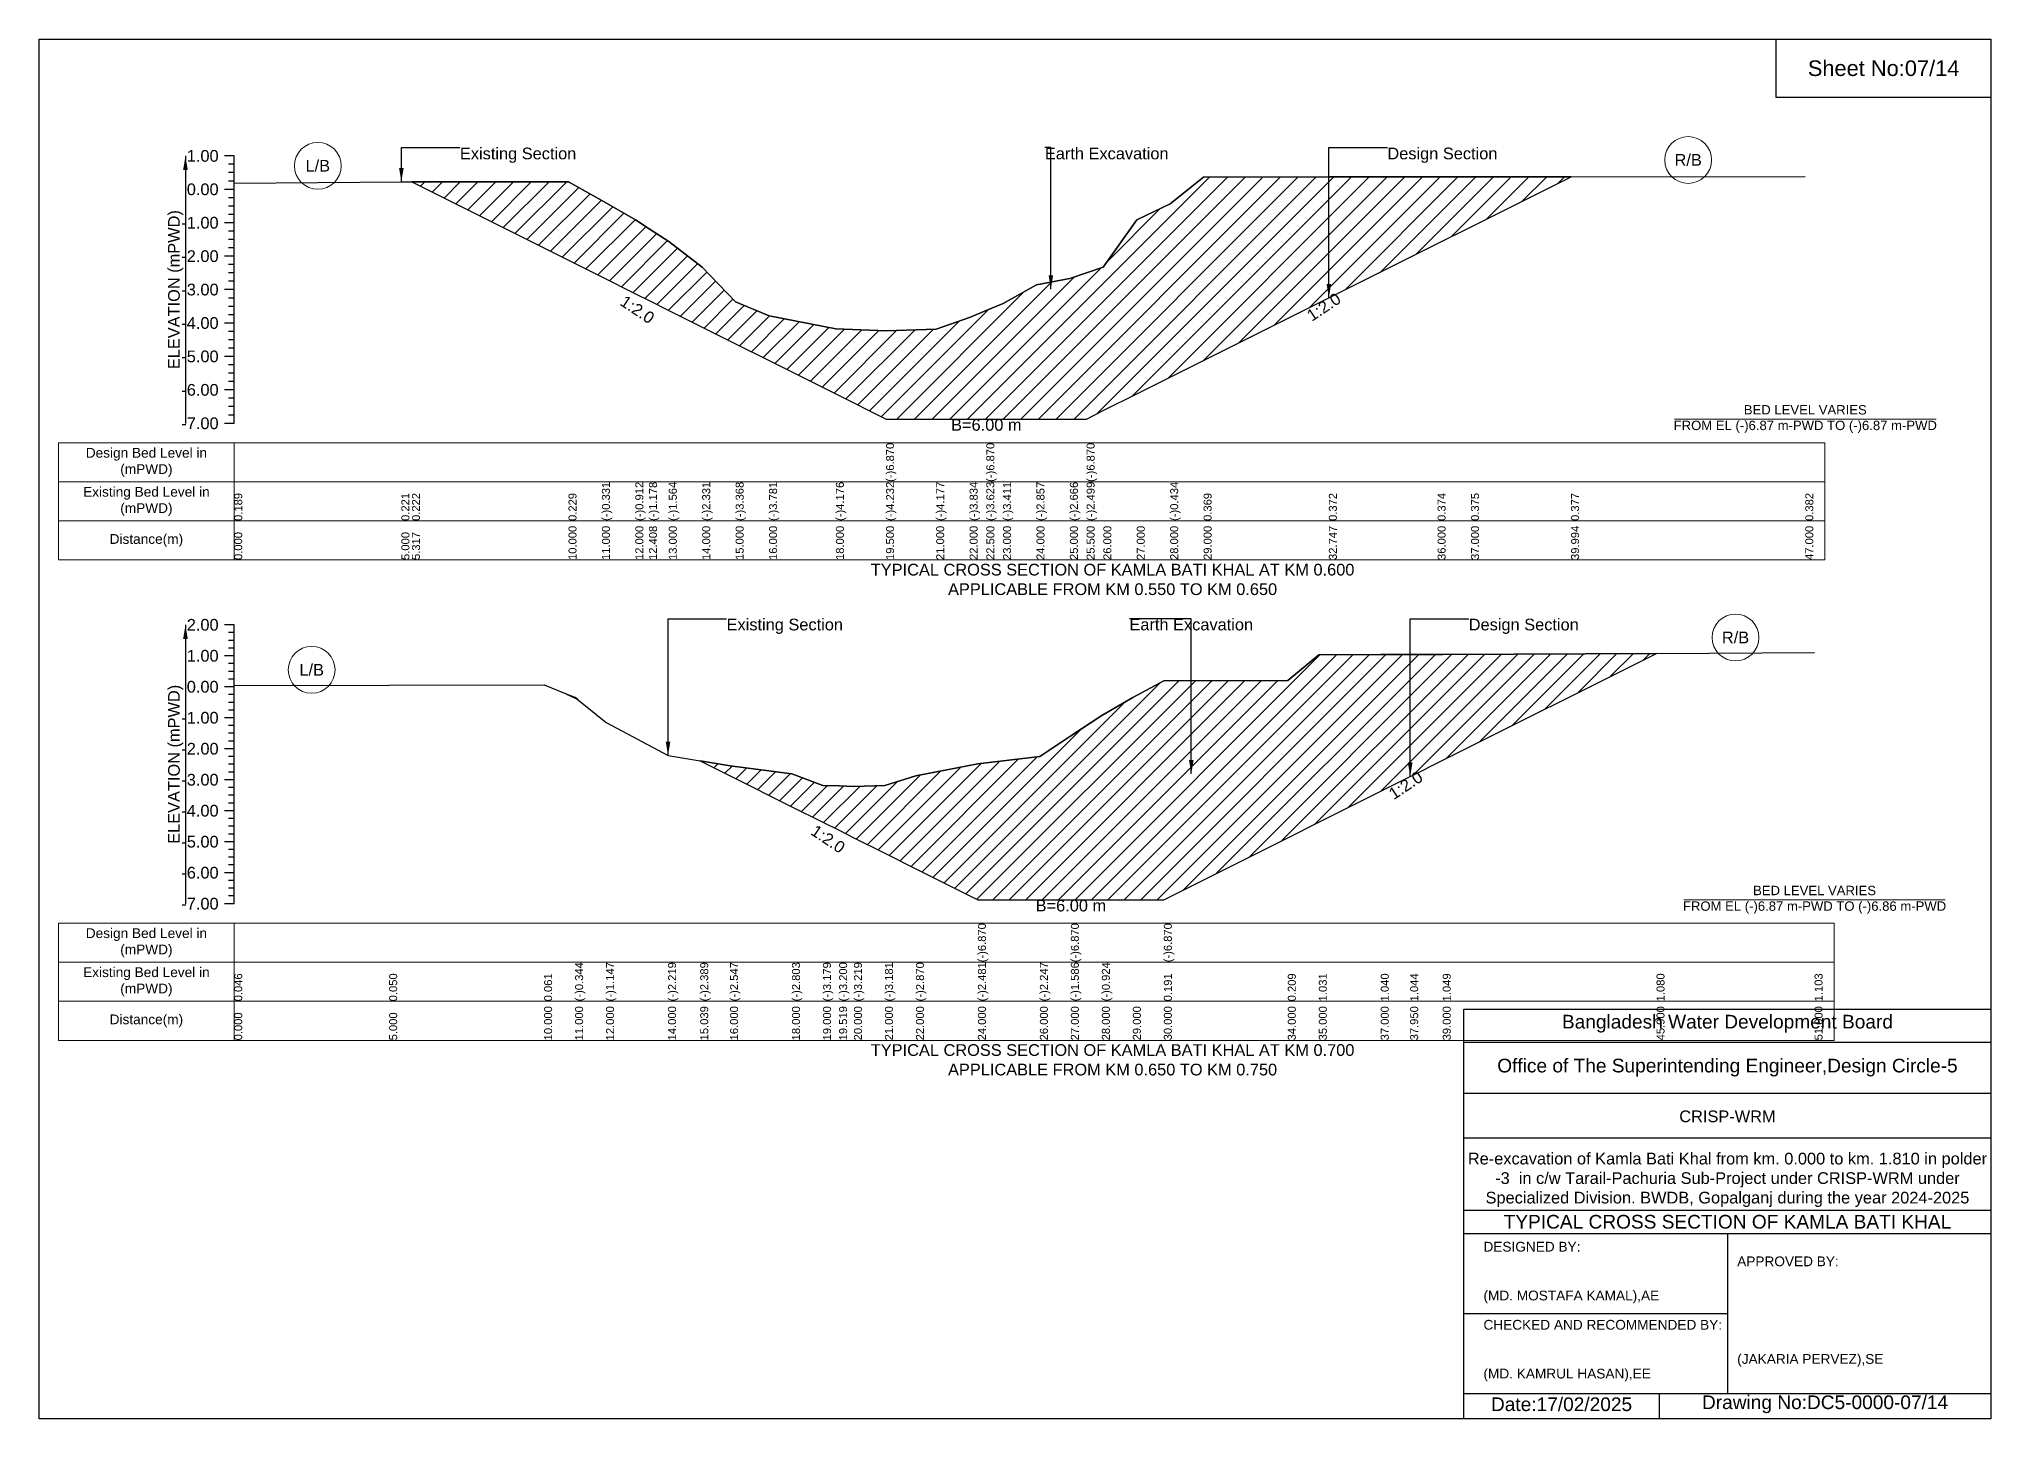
# Model space of a CAD drawing. Header units: inches. Extents: x 91000 to 238000, y -5656 to 51.
# Drawn here: x 160000 to 168000, y -5656 to 0 of the extents above; entities that cross this region are included whole.
import ezdxf

# ---------------------------------------------------------------- set-up
doc = ezdxf.new("R2010")
doc.units = ezdxf.units.IN
doc.header["$LTSCALE"] = 7
doc.header["$MEASUREMENT"] = 0
for name, color, linetype, lineweight in [('Cross section Data Border', 7, 'Continuous', 9), ('Cross Section Labels', 7, 'Continuous', 9), ('Existing_Bed_Level for Xsection', 7, 'Continuous', 25)]:
    doc.layers.add(name, color=color, linetype=linetype, lineweight=lineweight)
doc.styles.get("Standard").update_dxf_attribs({"font": 'arial.ttf'})
doc.dimstyles.get("Standard").update_dxf_attribs({"dimtxt": 0.18, "dimasz": 0.18, "dimexe": 0.18, "dimexo": 0.0625, "dimgap": 0.09, "dimtad": 0, "dimtih": 1, "dimtoh": 1, "dimdec": 4, "dimzin": 0, "dimdsep": 46, "dimtxsty": 'Standard', "dimcen": 0.09, "dimadec": 0, "dimazin": 0, "dimtfac": 1, "dimtdec": 4, "dimtofl": 0, "dimtmove": 0, "dimatfit": 3, "dimfxl": 1, "dimtolj": 1, "dimtzin": 0, "dimarcsym": 0})

msp = doc.modelspace()

# ---------------------------------------------------------------- hatches: boundary and pattern name
at = {"layer": 'Existing_Bed_Level for Xsection'}
h = msp.add_hatch(dxfattribs=at)
h.set_pattern_fill('ANSI31', color=256, scale=411, style=0)
h.paths.add_polyline_path([(161528.4, -585.9), (162170, -906.7), (162307, -975.2), (162444, -1043.7), (162500, -1071.6), (162581, -1112.2), (162718, -1180.7), (162855, -1249.2), (162992, -1317.7), (163266, -1454.7), (163471.5, -1557.4), (163677, -1557.4), (163814, -1557.4), (163882.5, -1557.4), (163951, -1557.4), (164088, -1557.4), (164225, -1557.4), (164293.5, -1557.4), (164362, -1523.2), (164499, -1454.7), (164636, -1386.2), (164773, -1317.7), (165286.3, -1061), (165732, -838.2), (165869, -769.7), (166279.1, -564.6), (165869, -564.9), (165732, -565), (165286.3, -565.3), (164773, -565.7), (164636, -675.7), (164499, -741.2), (164362, -935.6), (164293.5, -958.5), (164225, -981.5), (164088, -1007.6), (163951, -1083.5), (163882.5, -1112.5), (163814, -1141.5), (163677, -1188.5), (163471.5, -1196), (163266, -1188.3), (162992, -1134.2), (162855, -1077.6), (162718, -935.6), (162581, -830.5), (162500, -777.6), (162444, -741.2), (162307, -661.6), (162170, -584.8)])
h = msp.add_hatch(dxfattribs=at)
h.set_pattern_fill('ANSI31', color=256, scale=381, style=0)
h.paths.add_polyline_path([(162709.9, -2958.6), (162832, -3019.7), (163086, -3146.7), (163213, -3210.2), (163279, -3243.2), (163340, -3273.7), (163467, -3337.2), (163594, -3400.7), (163848, -3527.7), (164102, -3527.7), (164229, -3527.7), (164356, -3527.7), (164483, -3527.7), (164610, -3527.7), (165118, -3273.7), (165245, -3210.2), (165499, -3083.2), (165619.7, -3022.8), (165626, -3019.7), (165753, -2956.2), (166629.3, -2518), (165753, -2522), (165626, -2522.5), (165619.7, -2522.6), (165499, -2523.1), (165245, -2524.2), (165118, -2628.6), (164610, -2630.9), (164483, -2698.9), (164356, -2772.5), (164229, -2856.5), (164102, -2940.6), (163848, -2970.3), (163594, -3019.7), (163467, -3059.2), (163340, -3064), (163279, -3061.6), (163213, -3058.9), (163086, -3011.2), (162832, -2978.7)])
h = msp.add_hatch(dxfattribs=at)
h.set_pattern_fill('ANSI31', color=256, scale=381, style=0)
h.paths.add_polyline_path([(162162.2, -2684.8), (162197, -2702.2), (162207.9, -2707.6), (162197, -2698.9)])

# ---------------------------------------------------------------- linework, layer by layer
for points in [[(160000, 0), (168000, 0), (168000, -5656), (160000, -5656)], [(167120, 0), (168000, 0), (168000, -240), (167120, -240)]]:
    msp.add_lwpolyline(points, close=True)
for points in [[(165840, -5656), (165840, -3976), (168000, -3976)], [(165840, -4112), (168000, -4112)], [(165840, -4320), (168000, -4320)], [(165840, -4504), (168000, -4504)], [(165840, -4800), (168000, -4800)], [(165840, -4896), (168000, -4896)], [(166920, -4896), (166920, -5552)], [(165840, -5224), (166920, -5224)], [(165840, -5552), (168000, -5552)], [(166640, -5552), (166640, -5656)]]:
    msp.add_lwpolyline(points)
at = {"layer": 'Cross section Data Border'}
for points in [[(160080, -1655.2), (167319, -1655.2), (167319, -2135.2), (160080, -2135.2)], [(160080, -3624.2), (167357, -3624.2), (167357, -4104.2), (160080, -4104.2)]]:
    msp.add_lwpolyline(points, close=True, dxfattribs=at)
for points in [[(160800, -1655.2), (160800, -2135.2)], [(160080, -1815.2), (167319, -1815.2)], [(160080, -1975.2), (167319, -1975.2)], [(160800, -3624.2), (160800, -4104.2)], [(160080, -3784.2), (167357, -3784.2)], [(160080, -3944.2), (167357, -3944.2)]]:
    msp.add_lwpolyline(points, dxfattribs=at)
at = {"layer": 'Cross Section Labels'}
for points in [[(166703.2, -1557.4), (167774.8, -1557.4)], [(166741.2, -3527.7), (167812.8, -3527.7)]]:
    msp.add_lwpolyline(points, dxfattribs=at)
for centre in [(166759.1, -495.7), (161142.5, -519.6), (166953.1, -2453.1), (161117.5, -2585.6)]:
    msp.add_circle(centre, 96, dxfattribs=at)
at = {"layer": 'Existing_Bed_Level for Xsection'}
for points in [[(160800, -479.2), (160760, -479.2)], [(160800, -1575.2), (160800, -1438.2), (160800, -1301.2), (160800, -1164.2), (160800, -1027.2), (160800, -890.2), (160800, -753.2), (160800, -616.2), (160800, -479.2)], [(160800, -513.5), (160776, -513.5)], [(160800, -547.7), (160776, -547.7)], [(160800, -616.2), (160760, -616.2)], [(160800, -582), (160776, -582)], [(160800, -590.3), (161485, -585.9), (161528.4, -585.9), (162170, -584.8), (162307, -661.6), (162444, -741.2), (162500, -777.6), (162581, -830.5), (162718, -935.6), (162855, -1077.6), (162992, -1134.2), (163266, -1188.3), (163471.5, -1196), (163471.5, -1196), (163677, -1188.5), (163814, -1141.5), (163882.5, -1112.5), (163882.5, -1112.5), (163951, -1083.5), (164088, -1007.6), (164225, -981.5), (164293.5, -958.5), (164293.5, -958.5), (164362, -935.6), (164499, -741.2), (164636, -675.7), (164773, -565.7), (165286.3, -565.3), (165732, -565), (165869, -564.9), (166279.1, -564.6), (167239, -563.9)], [(160800, -650.5), (160776, -650.5)], [(160800, -684.7), (160776, -684.7)], [(160800, -719), (160776, -719)], [(160800, -753.2), (160760, -753.2)], [(160800, -787.5), (160776, -787.5)], [(160800, -821.7), (160776, -821.7)], [(160800, -856), (160776, -856)], [(160800, -890.2), (160760, -890.2)], [(160800, -924.5), (160776, -924.5)], [(160800, -958.7), (160776, -958.7)], [(160800, -1027.2), (160760, -1027.2)], [(160800, -993), (160776, -993)], [(160800, -1061.5), (160776, -1061.5)], [(160800, -1095.7), (160776, -1095.7)], [(160800, -1164.2), (160760, -1164.2)], [(160800, -1130), (160776, -1130)], [(160800, -1198.5), (160776, -1198.5)], [(160800, -1232.7), (160776, -1232.7)], [(160800, -1267), (160776, -1267)], [(160800, -1301.2), (160760, -1301.2)], [(160800, -1335.5), (160776, -1335.5)], [(160800, -1438.2), (160760, -1438.2)], [(160800, -1369.7), (160776, -1369.7)], [(160800, -1404), (160776, -1404)], [(160800, -1472.5), (160776, -1472.5)], [(160800, -1506.7), (160776, -1506.7)], [(160800, -1575.2), (160760, -1575.2)], [(160800, -1541), (160776, -1541)], [(160800, -2401.2), (160760, -2401.2)], [(160800, -2432.9), (160776, -2432.9)], [(160800, -2464.7), (160776, -2464.7)], [(160800, -3544.2), (160800, -3417.2), (160800, -3290.2), (160800, -3163.2), (160800, -3036.2), (160800, -2909.2), (160800, -2782.2), (160800, -2655.2), (160800, -2528.2), (160800, -2401.2)], [(160800, -2528.2), (160760, -2528.2)], [(160800, -2496.4), (160776, -2496.4)], [(160800, -2559.9), (160776, -2559.9)], [(160800, -2649.3), (161435, -2648.8), (162070, -2647.4), (162197, -2698.9), (162324, -2800.9), (162578, -2937), (162709.9, -2958.6), (162832, -2978.7), (163086, -3011.2), (163213, -3058.9), (163279, -3061.6), (163340, -3064), (163467, -3059.2), (163594, -3019.7), (163848, -2970.3), (163848, -2970.3), (164102, -2940.6), (164229, -2856.5), (164229, -2856.5), (164356, -2772.5), (164483, -2698.9), (164610, -2630.9), (164610, -2630.9), (165118, -2628.6), (165245, -2524.2), (165499, -2523.1), (165619.7, -2522.6), (165626, -2522.5), (165753, -2522), (166629.3, -2518), (167277, -2515.1)], [(160800, -2591.7), (160776, -2591.7)], [(160800, -2623.4), (160776, -2623.4)], [(160800, -2655.2), (160760, -2655.2)], [(160800, -2686.9), (160776, -2686.9)], [(160800, -2718.7), (160776, -2718.7)], [(160800, -2782.2), (160760, -2782.2)], [(160800, -2750.4), (160776, -2750.4)], [(160800, -2813.9), (160776, -2813.9)], [(160800, -2845.7), (160776, -2845.7)], [(160800, -2877.4), (160776, -2877.4)], [(160800, -2909.2), (160760, -2909.2)], [(160800, -2940.9), (160776, -2940.9)], [(160800, -3036.2), (160760, -3036.2)], [(160800, -2972.7), (160776, -2972.7)], [(160800, -3004.4), (160776, -3004.4)], [(160800, -3067.9), (160776, -3067.9)], [(160800, -3099.7), (160776, -3099.7)], [(160800, -3163.2), (160760, -3163.2)], [(160800, -3131.4), (160776, -3131.4)], [(160800, -3194.9), (160776, -3194.9)], [(160800, -3226.7), (160776, -3226.7)], [(160800, -3258.4), (160776, -3258.4)], [(160800, -3290.2), (160760, -3290.2)], [(160800, -3321.9), (160776, -3321.9)], [(160800, -3353.7), (160776, -3353.7)], [(160800, -3417.2), (160760, -3417.2)], [(160800, -3385.4), (160776, -3385.4)], [(160800, -3448.9), (160776, -3448.9)], [(160800, -3480.7), (160776, -3480.7)], [(160800, -3512.4), (160776, -3512.4)], [(160800, -3544.2), (160760, -3544.2)]]:
    msp.add_lwpolyline(points, dxfattribs=at)
for points in [[(161528.4, -585.9), (161528.4, -585.9), (162170, -906.7), (162307, -975.2), (162444, -1043.7), (162500, -1071.6), (162581, -1112.2), (162718, -1180.7), (162855, -1249.2), (162992, -1317.7), (163266, -1454.7), (163471.5, -1557.4), (163471.5, -1557.4), (163677, -1557.4), (163814, -1557.4), (163882.5, -1557.4), (163882.5, -1557.4), (163951, -1557.4), (164088, -1557.4), (164225, -1557.4), (164293.5, -1557.4), (164293.5, -1557.4), (164362, -1523.2), (164499, -1454.7), (164636, -1386.2), (164773, -1317.7), (165286.3, -1061), (165732, -838.2), (165869, -769.7), (166279.1, -564.6), (166279.1, -564.6), (166279.1, -564.6), (165869, -564.9), (165732, -565), (165286.3, -565.3), (164773, -565.7), (164636, -675.7), (164499, -741.2), (164362, -935.6), (164293.5, -958.5), (164293.5, -958.5), (164225, -981.5), (164088, -1007.6), (163951, -1083.5), (163882.5, -1112.5), (163882.5, -1112.5), (163814, -1141.5), (163677, -1188.5), (163471.5, -1196), (163471.5, -1196), (163266, -1188.3), (162992, -1134.2), (162855, -1077.6), (162718, -935.6), (162581, -830.5), (162500, -777.6), (162444, -741.2), (162307, -661.6), (162170, -584.8), (161528.4, -585.9)], [(162709.9, -2958.6), (162709.9, -2958.6), (162832, -3019.7), (163086, -3146.7), (163213, -3210.2), (163279, -3243.2), (163340, -3273.7), (163467, -3337.2), (163594, -3400.7), (163848, -3527.7), (163848, -3527.7), (164102, -3527.7), (164229, -3527.7), (164229, -3527.7), (164356, -3527.7), (164483, -3527.7), (164610, -3527.7), (164610, -3527.7), (165118, -3273.7), (165245, -3210.2), (165499, -3083.2), (165619.7, -3022.8), (165626, -3019.7), (165753, -2956.2), (166629.3, -2518), (166629.3, -2518), (166629.3, -2518), (165753, -2522), (165626, -2522.5), (165619.7, -2522.6), (165499, -2523.1), (165245, -2524.2), (165118, -2628.6), (164610, -2630.9), (164610, -2630.9), (164483, -2698.9), (164356, -2772.5), (164229, -2856.5), (164229, -2856.5), (164102, -2940.6), (163848, -2970.3), (163848, -2970.3), (163594, -3019.7), (163467, -3059.2), (163340, -3064), (163279, -3061.6), (163213, -3058.9), (163086, -3011.2), (162832, -2978.7), (162709.9, -2958.6)], [(162162.2, -2684.8), (162197, -2702.2), (162207.9, -2707.6), (162197, -2698.9)]]:
    msp.add_lwpolyline(points, close=True, dxfattribs=at)

# ---------------------------------------------------------------- texts
at = {"attachment_point": 5}
for s, insert, char_height in [('Sheet No:07/14', (167560, -120), 64), ('Bangladesh Water Development Board', (166920, -4036), 56), ('Office of The Superintending Engineer,Design Circle-5', (166920, -4216), 56)]:
    msp.add_mtext(s, dxfattribs=dict(at, insert=insert, char_height=char_height))
for s, insert, char_height, width, attachment_point in [('CRISP-WRM', (166920, -4416), 48, 2240, 5), ('Re-excavation of Kamla Bati Khal from km. 0.000 to km. 1.810 in polder -3  in c/w Tarail-Pachuria Sub-Project under CRISP-WRM under Specialized Division. BWDB, Gopalganj during the year 2024-2025', (166920, -4676), 48, 2160, 5), ('TYPICAL CROSS SECTION OF KAMLA BATI KHAL', (166920, -4848), 56, 2240, 5), ('DESIGNED BY:^J^J^J(MD. MOSTAFA KAMAL),AE', (165920, -5056), 40, 1120, 4), ('APPROVED BY:^J^J^J^J^J^J(JAKARIA PERVEZ),SE', (166960, -5216), 40, 1120, 4), ('CHECKED AND RECOMMENDED BY:^J^J^J(MD. KAMRUL HASAN),EE', (165920, -5376), 40, 1120, 4), ('Date:17/02/2025', (166240, -5596), 56, 1120, 5), ('Drawing No:DC5-0000-07/14', (167320, -5596), 56, 1760, 5)]:
    msp.add_mtext(s, dxfattribs=dict(insert=insert, char_height=char_height, width=width, attachment_point=attachment_point))
at = {"layer": 'Cross section Data Border', "char_height": 40, "width": 640, "attachment_point": 5}
for s, insert in [('Design Bed Level in (mPWD)', (160440, -1735.2)), ('Existing Bed Level in (mPWD)', (160440, -1895.2)), ('Distance(m)', (160440, -2055.2)), ('Design Bed Level in (mPWD)', (160440, -3704.2)), ('Existing Bed Level in (mPWD)', (160440, -3864.2)), ('Distance(m)', (160440, -4024.2))]:
    msp.add_mtext(s, dxfattribs=dict(at, insert=insert))
at = {"layer": 'Cross Section Labels'}
for s, insert, char_height, attachment_point in [('Existing Section', (161725, -445), 48, 1), ('Earth Excavation', (164122.5, -445), 48, 1), ('Design Section', (165526.3, -445), 48, 1), ('R/B', (166759.1, -495.7), 48, 5), ('L/B', (161142.5, -519.6), 48, 5), ('BED LEVEL VARIES ^JFROM EL (-)6.87 m-PWD TO (-)6.87 m-PWD', (167239, -1557.4), 38.4, 5), ('B=6.00 m', (163882.5, -1557.4), 48, 2), ('TYPICAL CROSS SECTION OF KAMLA BATI KHAL AT KM 0.600^JAPPLICABLE FROM KM 0.550 TO KM 0.650', (164400, -2215.2), 48, 5), ('Existing Section', (162818, -2375.8), 48, 1), ('Earth Excavation', (164469, -2375.8), 48, 1), ('Design Section', (165859.7, -2375.8), 48, 1), ('R/B', (166953.1, -2453.1), 48, 5), ('L/B', (161117.5, -2585.6), 48, 5), ('BED LEVEL VARIES ^JFROM EL (-)6.87 m-PWD TO (-)6.86 m-PWD', (167277, -3527.7), 38.4, 5), ('B=6.00 m', (164229, -3527.7), 48, 2), ('TYPICAL CROSS SECTION OF KAMLA BATI KHAL AT KM 0.700^JAPPLICABLE FROM KM 0.650 TO KM 0.750', (164400, -4184.2), 48, 5)]:
    msp.add_mtext(s, dxfattribs=dict(at, insert=insert, char_height=char_height, attachment_point=attachment_point))
at = {"layer": 'Cross Section Labels', "char_height": 48, "attachment_point": 2}
for insert, rotation in [((162465.7, -1088.8), 326.30993), ((165252.1, -1078.1), 33.69007), ((165587.9, -3038.7), 33.69007), ((163247.2, -3259), 326.30993)]:
    msp.add_mtext('1:2.0', dxfattribs=dict(at, insert=insert, rotation=rotation))
at = {"layer": 'Existing_Bed_Level for Xsection', "char_height": 48, "attachment_point": 6}
for s, insert in [('1.00', (160736, -479.2)), ('0.00', (160736, -616.2)), ('-1.00', (160736, -753.2)), ('-2.00', (160736, -890.2)), ('-3.00', (160736, -1027.2)), ('-4.00', (160736, -1164.2)), ('-5.00', (160736, -1301.2)), ('-6.00', (160736, -1438.2)), ('-7.00', (160736, -1575.2)), ('2.00', (160736, -2401.2)), ('1.00', (160736, -2528.2)), ('0.00', (160736, -2655.2)), ('-1.00', (160736, -2782.2)), ('-2.00', (160736, -2909.2)), ('-3.00', (160736, -3036.2)), ('-4.00', (160736, -3163.2)), ('-5.00', (160736, -3290.2)), ('-6.00', (160736, -3417.2)), ('-7.00', (160736, -3544.2))]:
    msp.add_mtext(s, dxfattribs=dict(at, insert=insert))
at = {"layer": 'Existing_Bed_Level for Xsection', "rotation": 90}
for s, insert, char_height, attachment_point in [('ELEVATION (mPWD)', (160560, -1027.2), 48, 5), ('(-)6.870', (163471.5, -1815.2), 32.8, 1), ('(-)6.870', (163882.5, -1815.2), 32.8, 1), ('(-)6.870', (164293.5, -1815.2), 32.8, 1), ('(-)0.331', (162307, -1975.2), 32.8, 1), ('(-)0.912', (162444, -1975.2), 32.8, 1), ('(-)1.178', (162500, -1975.2), 32.8, 1), ('(-)1.564', (162581, -1975.2), 32.8, 1), ('(-)2.331', (162718, -1975.2), 32.8, 1), ('(-)3.368', (162855, -1975.2), 32.8, 1), ('(-)3.781', (162992, -1975.2), 32.8, 1), ('(-)4.176', (163266, -1975.2), 32.8, 1), ('(-)4.232', (163471.5, -1975.2), 32.8, 1), ('(-)4.177', (163677, -1975.2), 32.8, 1), ('(-)3.834', (163814, -1975.2), 32.8, 1), ('(-)3.623', (163882.5, -1975.2), 32.8, 1), ('(-)3.411', (163951, -1975.2), 32.8, 1), ('(-)2.857', (164088, -1975.2), 32.8, 1), ('(-)2.666', (164225, -1975.2), 32.8, 1), ('(-)2.499', (164293.5, -1975.2), 32.8, 1), ('(-)0.434', (164636, -1975.2), 32.8, 1), ('0.189', (160800, -1975.2), 32.8, 1), ('0.221', (161485, -1975.2), 32.8, 1), ('0.222', (161528.4, -1975.2), 32.8, 1), ('0.229', (162170, -1975.2), 32.8, 1), ('0.369', (164773, -1975.2), 32.8, 1), ('0.372', (165286.3, -1975.2), 32.8, 1), ('0.374', (165732, -1975.2), 32.8, 1), ('0.375', (165869, -1975.2), 32.8, 1), ('0.377', (166279.1, -1975.2), 32.8, 1), ('0.382', (167239, -1975.2), 32.8, 1), ('10.000', (162170, -2135.2), 32.8, 1), ('11.000', (162307, -2135.2), 32.8, 1), ('12.000', (162444, -2135.2), 32.8, 1), ('12.408', (162500, -2135.2), 32.8, 1), ('13.000', (162581, -2135.2), 32.8, 1), ('14.000', (162718, -2135.2), 32.8, 1), ('15.000', (162855, -2135.2), 32.8, 1), ('16.000', (162992, -2135.2), 32.8, 1), ('18.000', (163266, -2135.2), 32.8, 1), ('19.500', (163471.5, -2135.2), 32.8, 1), ('21.000', (163677, -2135.2), 32.8, 1), ('22.000', (163814, -2135.2), 32.8, 1), ('22.500', (163882.5, -2135.2), 32.8, 1), ('23.000', (163951, -2135.2), 32.8, 1), ('24.000', (164088, -2135.2), 32.8, 1), ('25.000', (164225, -2135.2), 32.8, 1), ('25.500', (164293.5, -2135.2), 32.8, 1), ('26.000', (164362, -2135.2), 32.8, 1), ('27.000', (164499, -2135.2), 32.8, 1), ('28.000', (164636, -2135.2), 32.8, 1), ('29.000', (164773, -2135.2), 32.8, 1), ('32.747', (165286.3, -2135.2), 32.8, 1), ('36.000', (165732, -2135.2), 32.8, 1), ('37.000', (165869, -2135.2), 32.8, 1), ('39.994', (166279.1, -2135.2), 32.8, 1), ('47.000', (167239, -2135.2), 32.8, 1), ('0.000', (160800, -2135.2), 32.8, 1), ('5.000', (161485, -2135.2), 32.8, 1), ('5.317', (161528.4, -2135.2), 32.8, 1), ('ELEVATION (mPWD)', (160560, -2972.7), 48, 5), ('(-)6.870', (163848, -3784.2), 32.8, 1), ('(-)6.870', (164229, -3784.2), 32.8, 1), ('(-)6.870', (164610, -3784.2), 32.8, 1), ('0.046', (160800, -3944.2), 32.8, 1), ('0.050', (161435, -3944.2), 32.8, 1), ('0.061', (162070, -3944.2), 32.8, 1), ('(-)0.344', (162197, -3944.2), 32.8, 1), ('(-)1.147', (162324, -3944.2), 32.8, 1), ('(-)2.219', (162578, -3944.2), 32.8, 1), ('(-)2.389', (162709.9, -3944.2), 32.8, 1), ('(-)2.547', (162832, -3944.2), 32.8, 1), ('(-)2.803', (163086, -3944.2), 32.8, 1), ('(-)3.179', (163213, -3944.2), 32.8, 1), ('(-)3.200', (163279, -3944.2), 32.8, 1), ('(-)3.219', (163340, -3944.2), 32.8, 1), ('(-)3.181', (163467, -3944.2), 32.8, 1), ('(-)2.870', (163594, -3944.2), 32.8, 1), ('(-)2.481', (163848, -3944.2), 32.8, 1), ('(-)2.247', (164102, -3944.2), 32.8, 1), ('(-)1.586', (164229, -3944.2), 32.8, 1), ('(-)0.924', (164356, -3944.2), 32.8, 1), ('0.191', (164610, -3944.2), 32.8, 1), ('0.209', (165118, -3944.2), 32.8, 1), ('1.031', (165245, -3944.2), 32.8, 1), ('1.040', (165499, -3944.2), 32.8, 1), ('1.044', (165619.7, -3944.2), 32.8, 1), ('1.049', (165753, -3944.2), 32.8, 1), ('1.080', (166629.3, -3944.2), 32.8, 1), ('1.103', (167277, -3944.2), 32.8, 1), ('0.000', (160800, -4104.2), 32.8, 1), ('5.000', (161435, -4104.2), 32.8, 1), ('10.000', (162070, -4104.2), 32.8, 1), ('11.000', (162197, -4104.2), 32.8, 1), ('12.000', (162324, -4104.2), 32.8, 1), ('14.000', (162578, -4104.2), 32.8, 1), ('15.039', (162709.9, -4104.2), 32.8, 1), ('16.000', (162832, -4104.2), 32.8, 1), ('18.000', (163086, -4104.2), 32.8, 1), ('19.000', (163213, -4104.2), 32.8, 1), ('19.519', (163279, -4104.2), 32.8, 1), ('20.000', (163340, -4104.2), 32.8, 1), ('21.000', (163467, -4104.2), 32.8, 1), ('22.000', (163594, -4104.2), 32.8, 1), ('24.000', (163848, -4104.2), 32.8, 1), ('26.000', (164102, -4104.2), 32.8, 1), ('27.000', (164229, -4104.2), 32.8, 1), ('28.000', (164356, -4104.2), 32.8, 1), ('29.000', (164483, -4104.2), 32.8, 1), ('30.000', (164610, -4104.2), 32.8, 1), ('34.000', (165118, -4104.2), 32.8, 1), ('35.000', (165245, -4104.2), 32.8, 1), ('37.000', (165499, -4104.2), 32.8, 1), ('37.950', (165619.7, -4104.2), 32.8, 1), ('39.000', (165753, -4104.2), 32.8, 1), ('45.900', (166629.3, -4104.2), 32.8, 1), ('51.000', (167277, -4104.2), 32.8, 1)]:
    msp.add_mtext(s, dxfattribs=dict(at, insert=insert, char_height=char_height, attachment_point=attachment_point))

# ---------------------------------------------------------------- leaders
at = {"layer": 'Cross Section Labels', "annotation_type": 0, "has_hookline": 1}
for points, hookline_direction, text_width in [([(161485, -585.9), (161485, -445), (161724.9, -445)], 0, 467.2), ([(164147.1, -1025.5), (164147.1, -445), (164122.4, -445)], 0, 497), ([(165286.3, -1061), (165286.3, -445), (165526.2, -445)], 0, 441.2), ([(162578, -2937), (162578, -2375.8), (162817.9, -2375.8)], 0, 467.2), ([(164722.6, -3012), (164722.6, -2375.8), (164469.1, -2375.8)], 1, 497), ([(165619.7, -3022.8), (165619.7, -2375.8), (165859.6, -2375.8)], 0, 441.2)]:
    msp.add_leader(points, dimstyle='Standard', override={"dimasz": 57.6}, dxfattribs=dict(at, hookline_direction=hookline_direction, text_width=text_width))
at = {"layer": 'Existing_Bed_Level for Xsection'}
for points in [[(160600, -479.2), (160600, -1575.2)], [(160600, -2401.2), (160600, -3544.2)]]:
    msp.add_leader(points, dimstyle='Standard', override={"dimasz": 57.6}, dxfattribs=at)

doc.saveas('drawing.dxf')
